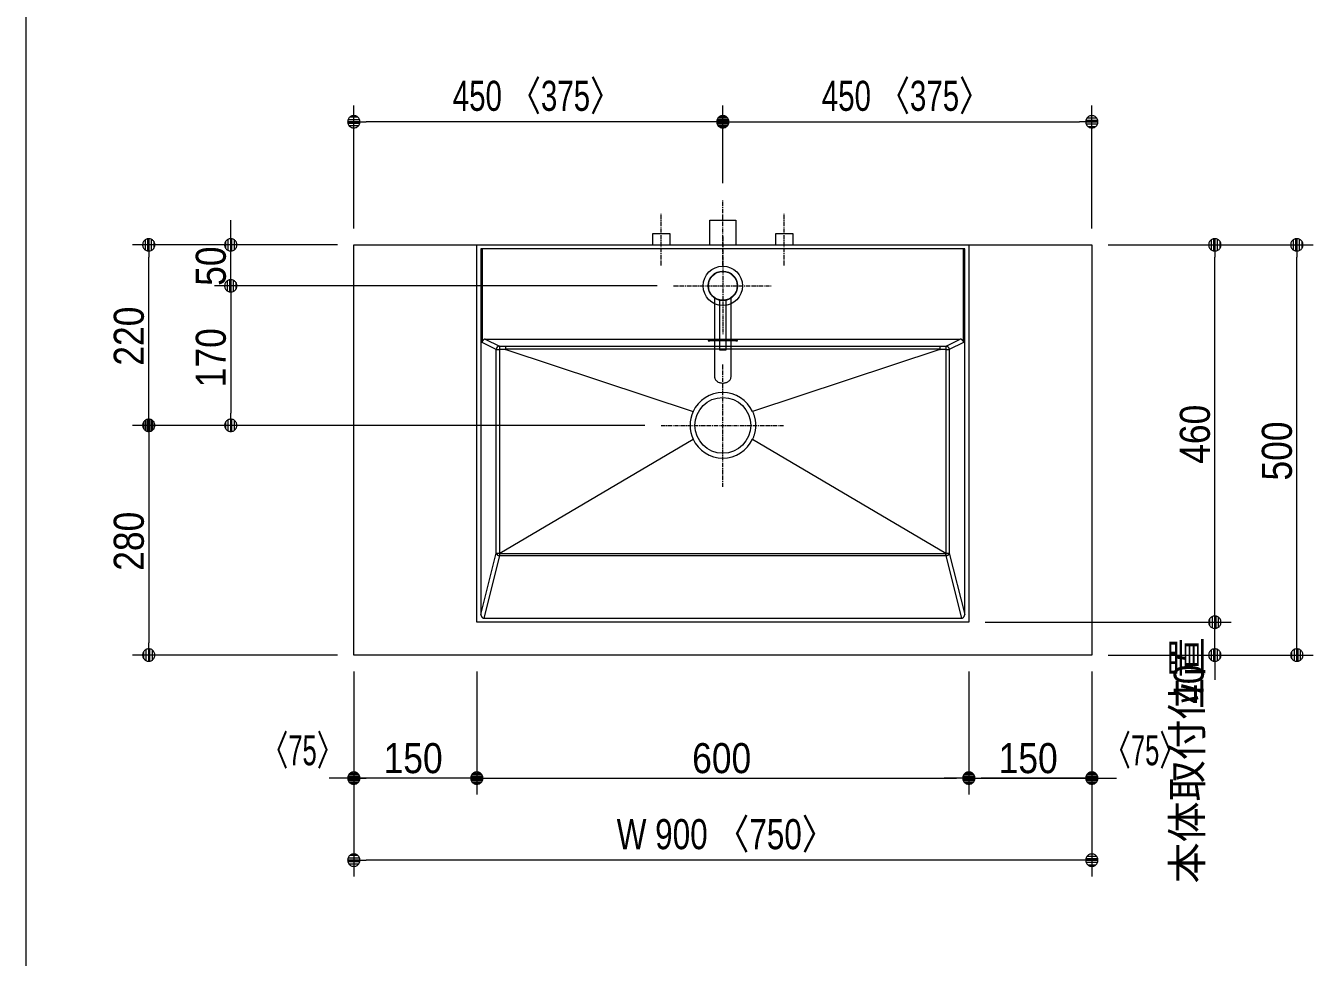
# Model space of a CAD drawing. Units: millimetres, scale not verified. Extents: x -6062 to 6062, y -3045 to 3045.
# Drawn here: x -3018 to -1448, y -738 to 397 of the extents above; entities that cross this region are included whole.
import ezdxf
from ezdxf.enums import TextEntityAlignment as Align

# ---------------------------------------------------------------- set-up
doc = ezdxf.new("R2010")
doc.units = ezdxf.units.MM
doc.header["$LTSCALE"] = 20
doc.linetypes.add('CHAIN1', pattern=[8, 5, -1, 1, -1])
for name, color, linetype, lineweight in [('0-0_1図面枠', 7, 'Continuous', 9), ('0-1_5ボウル・キャビネット', 7, 'Continuous', 9), ('0-2_2寸法-2', 7, 'Continuous', 9), ('0-3_0', 7, 'Continuous', 9), ('0-4_2寸法-1', 7, 'Continuous', 9), ('0-7_4給排水', 7, 'Continuous', 9)]:
    doc.layers.add(name, color=color, linetype=linetype, lineweight=lineweight)
doc.styles.add('ＭＳ Ｐゴシック', font='')
doc.styles.get('ＭＳ Ｐゴシック').set_extended_font_data('MS PGothic')

# ---------------------------------------------------------------- blocks, each defined once
blk = doc.blocks.new('_Dot')
at = {"layer": '0-3_0'}
for p, q in [((-10, 0), (-20, 0)), ((9.78, 2), (-9.78, 2)), ((7.99, 6), (-7.99, 6)), ((9.16, -3.98), (-9.16, -3.98)), ((6, -7.98), (-6, -7.98))]:
    blk.add_line(p, q, dxfattribs=at)
for points in [[(10, 0), (9.92, 1.25), (9.69, 2.49), (9.3, 3.68), (8.76, 4.82), (8.09, 5.88), (7.29, 6.85), (6.37, 7.71), (5.36, 8.44), (4.26, 9.05), (3.09, 9.51), (1.87, 9.82), (0.63, 9.98), (-0.63, 9.98), (-1.87, 9.82), (-3.09, 9.51), (-4.26, 9.05), (-5.36, 8.44), (-6.37, 7.71), (-7.29, 6.85), (-8.09, 5.88), (-8.76, 4.82), (-9.3, 3.68), (-9.69, 2.49), (-9.92, 1.25), (-10, 0), (0, 0)], [(-10, 0), (-9.92, -1.25), (-9.69, -2.49), (-9.3, -3.68), (-8.76, -4.82), (-8.09, -5.88), (-7.29, -6.85), (-6.37, -7.71), (-5.36, -8.44), (-4.26, -9.05), (-3.09, -9.51), (-1.87, -9.82), (-0.63, -9.98), (0.63, -9.98), (1.87, -9.82), (3.09, -9.51), (4.26, -9.05), (5.36, -8.44), (6.37, -7.71), (7.29, -6.85), (8.09, -5.88), (8.76, -4.82), (9.3, -3.68), (9.69, -2.49), (9.92, -1.25), (10, 0), (0, 0)]]:
    blk.add_lwpolyline(points, close=True, dxfattribs=at)
blk = doc.blocks.new('グループ-8')
at = {"layer": '0-1_5ボウル・キャビネット'}
for p, q in [((-1700, 2500), (-13500, 2500)), ((-13500, 2500), (-13500, -6412.1)), ((-13471.8, 2500), (-13471.8, 220.9)), ((-1728.2, 220.9), (-1728.2, 2500)), ((-1700, -6412.1), (-1700, 2500)), ((-13471.7, 223.7), (-13471.8, 220.9)), ((-13123.3, 48), (-13471.8, 220.9)), ((-13391.8, 300), (-1808.2, 300)), ((-13391.8, 300), (-13044.6, 127.7)), ((-12889, 47.6), (-8326.5, -1465.1)), ((-7923.9, 258), (-7920, 258)), ((-7920, 272), (-7280, 272)), ((-7920, 272), (-7920, 258)), ((-7280, 258), (-7920, 258)), ((-2311, 47.6), (-6873.5, -1465.1)), ((-1728.2, 220.9), (-2076.7, 48)), ((-1805.4, 299.9), (-1808.2, 300)), ((-13038.6, -4916.1), (-8326.5, -2134.9)), ((-6866.5, -2119.1), (-6873.5, -2134.9)), ((-6873.5, -2134.9), (-2161.4, -4916.1)), ((-13500, -6412.1), (-13123.3, -4916.3)), ((-13044.6, -4981.9), (-13426.9, -6500)), ((-13047.2, -4916.4), (-13038.6, -4916.1)), ((-13041.3, -4981.8), (-13044.6, -4981.9)), ((-2161.4, -4916.1), (-2152.8, -4916.4)), ((-2155.4, -4981.9), (-2158.7, -4981.8)), ((-1773.1, -6500), (-2155.4, -4981.9)), ((-2076.7, -4916.3), (-1700, -6412.1)), ((-13429.6, -6499.9), (-13426.9, -6500)), ((-13426.9, -6500), (-1773.1, -6500)), ((-1700.1, -6415.3), (-1700, -6412.1))]:
    blk.add_line(p, q, dxfattribs=at)
at = {"layer": '0-1_5ボウル・キャビネット', "linetype": 'CHAIN1'}
for p, q in [((-7600, -3300), (-7600, -300)), ((-9100, -1800), (-6100, -1800))]:
    blk.add_line(p, q, dxfattribs=at)
at = {"layer": '0-1_5ボウル・キャビネット'}
blk.add_lwpolyline([(-13600, 2600), (-1600, 2600), (-1600, -6600), (-13600, -6600)], close=True, dxfattribs=at)
for points in [[(-13391.8, 300), (-13394.6, 299.9), (-13397.5, 299.7), (-13400.3, 299.4), (-13403.1, 299), (-13405.9, 298.4), (-13408.6, 297.7), (-13411.4, 296.9), (-13414.1, 295.9), (-13416.9, 294.8), (-13419.6, 293.6), (-13422.3, 292.3), (-13425, 290.8), (-13427.7, 289.2), (-13430.3, 287.5), (-13433, 285.7), (-13435.6, 283.7), (-13438.2, 281.6), (-13440.9, 279.4), (-13443.5, 277), (-13446, 274.5), (-13448.5, 272), (-13450.9, 269.4), (-13453.2, 266.8), (-13455.3, 264.2), (-13457.3, 261.6), (-13459.2, 259), (-13460.9, 256.4), (-13462.5, 253.7), (-13464, 251.1), (-13465.3, 248.4), (-13466.6, 245.7), (-13467.7, 243), (-13468.6, 240.3), (-13469.5, 237.6), (-13470.2, 234.8), (-13470.8, 232.1), (-13471.2, 229.3), (-13471.5, 226.5), (-13471.7, 223.7)], [(-13123.3, -4916.3), (-13123.3, -3615.4), (-13123.3, -2314.5), (-13123.3, 48)], [(-13123.3, 48), (-13119.9, 48), (-13114.2, 48), (-13106.5, 48), (-13097, 48), (-13086, 48), (-13073.8, 48), (-13060.8, 48), (-13047.2, 48)], [(-13047.2, 48), (-13047.2, -112), (-13047.3, -752), (-13047.3, -3312), (-13047.3, -3615.4), (-13047.2, -4916.4)], [(-12889, 47.6), (-12968.1, 47.8), (-13007.7, 47.9), (-13047.2, 48)], [(-13044.6, 127.7), (-12972.1, 127.5), (-12899.7, 127.3)], [(-2298.9, 55.5), (-2447, 55.6), (-3087, 56), (-5647, 57.9), (-8207, 58.6), (-10608.9, 57.1), (-12901.1, 55.5)], [(-12901.1, 55.5), (-12900.9, 54.5), (-12900.2, 53.3), (-12898.2, 51.7), (-12889, 47.6)], [(-12899.7, 127.3), (-10608.8, 127.2), (-7600, 127.1), (-6095.6, 127.1), (-3086.8, 127.3), (-2300.3, 127.3)], [(-7920, 272), (-7923.9, 272), (-7927.6, 271.9), (-7931.1, 271.8), (-7934.4, 271.7), (-7937.5, 271.6), (-7940.4, 271.4), (-7943.1, 271.1), (-7945.6, 270.9), (-7947.9, 270.6), (-7950, 270.3), (-7951.9, 269.9), (-7953.6, 269.5), (-7955.1, 269), (-7956.4, 268.6), (-7957.5, 268.1), (-7958.4, 267.5), (-7959.1, 266.9), (-7959.6, 266.3), (-7959.9, 265.7), (-7960, 265), (-7959.9, 264.3), (-7959.6, 263.7), (-7959.1, 263.1), (-7958.4, 262.5), (-7957.5, 261.9), (-7956.4, 261.4), (-7955.1, 261), (-7953.6, 260.5), (-7951.9, 260.1), (-7950, 259.8), (-7947.9, 259.4), (-7945.6, 259.1), (-7943.1, 258.9), (-7940.4, 258.6), (-7937.5, 258.4), (-7934.4, 258.3), (-7931.1, 258.2), (-7927.6, 258.1), (-7923.9, 258)], [(-7280, 272), (-7280, 258), (-7276.1, 258), (-7272.4, 258.1), (-7268.9, 258.2), (-7265.6, 258.3), (-7262.5, 258.4), (-7259.6, 258.6), (-7256.9, 258.9), (-7254.4, 259.1), (-7252.1, 259.4), (-7250, 259.8), (-7248.1, 260.1), (-7246.4, 260.5), (-7244.9, 261), (-7243.6, 261.4), (-7242.5, 261.9), (-7241.6, 262.5), (-7240.9, 263.1), (-7240.4, 263.7), (-7240.1, 264.3), (-7240, 265), (-7240.1, 265.7), (-7240.4, 266.3), (-7240.9, 266.9), (-7241.6, 267.5), (-7242.5, 268.1), (-7243.6, 268.6), (-7244.9, 269), (-7246.4, 269.5), (-7248.1, 269.9), (-7250, 270.3), (-7252.1, 270.6), (-7254.4, 270.9), (-7256.9, 271.1), (-7259.6, 271.4), (-7262.5, 271.6), (-7265.6, 271.7), (-7268.9, 271.8), (-7272.4, 271.9)], [(-7272.4, 271.9), (-7276.1, 272), (-7280, 272)], [(-2311, 47.6), (-2306.4, 49.3), (-2303.4, 50.7), (-2300.5, 52.6), (-2299.6, 53.7), (-2299.1, 54.7), (-2298.9, 55.5)], [(-2152.8, 48), (-2231.9, 47.8), (-2271.4, 47.7), (-2311, 47.6)], [(-2300.3, 127.3), (-2227.9, 127.5), (-2155.4, 127.7), (-1808.2, 300)], [(-2152.8, -4916.4), (-2152.8, -4756.4), (-2152.7, -4116.4), (-2152.7, -1556.4), (-2152.7, -1252.9), (-2152.8, 48)], [(-2152.8, 48), (-2139.2, 48), (-2126.2, 48), (-2114, 48), (-2103, 48), (-2093.5, 48), (-2085.8, 48), (-2080.1, 48), (-2076.7, 48)], [(-2076.7, 48), (-2076.7, -1252.9), (-2076.7, -2553.8), (-2076.7, -4916.3)], [(-1728.2, 220.9), (-1728.3, 223.7), (-1728.5, 226.5), (-1728.8, 229.3), (-1729.2, 232.1), (-1729.8, 234.8), (-1730.5, 237.6), (-1731.4, 240.3), (-1732.3, 243), (-1733.4, 245.7), (-1734.7, 248.4), (-1736, 251.1), (-1737.5, 253.7), (-1739.1, 256.4), (-1740.8, 259), (-1742.7, 261.6), (-1744.7, 264.2), (-1746.8, 266.8), (-1749.1, 269.4), (-1751.5, 272), (-1754, 274.5), (-1756.5, 277), (-1759.1, 279.4), (-1761.8, 281.6), (-1764.4, 283.7), (-1767, 285.7), (-1769.7, 287.5), (-1772.3, 289.2), (-1775, 290.8), (-1777.7, 292.3), (-1780.4, 293.6), (-1783.1, 294.8), (-1785.9, 295.9), (-1788.6, 296.9), (-1791.4, 297.7), (-1794.1, 298.4), (-1796.9, 299), (-1799.7, 299.4), (-1802.5, 299.7), (-1805.4, 299.9)], [(-6873.5, -1465.1), (-6866.5, -1480.9), (-6859.9, -1496.8), (-6853.7, -1512.8), (-6847.8, -1528.9), (-6842.2, -1545), (-6837.1, -1561.3), (-6832.2, -1577.7), (-6827.8, -1594.2), (-6823.7, -1610.8), (-6819.9, -1627.5), (-6816.5, -1644.3), (-6813.5, -1661.2), (-6810.8, -1678.2), (-6808.5, -1695.3), (-6806.5, -1712.5), (-6804.9, -1729.8), (-6803.7, -1747.2), (-6802.8, -1764.7), (-6802.3, -1782.3), (-6802.1, -1800), (-6802.3, -1817.7), (-6802.8, -1835.3), (-6803.7, -1852.8), (-6804.9, -1870.2), (-6806.5, -1887.5), (-6808.5, -1904.7), (-6810.8, -1921.8), (-6813.5, -1938.8), (-6816.5, -1955.7), (-6819.9, -1972.5), (-6823.7, -1989.2), (-6827.8, -2005.8), (-6832.2, -2022.3), (-6837.1, -2038.7), (-6842.2, -2055), (-6847.8, -2071.1), (-6853.7, -2087.2), (-6859.9, -2103.2), (-6866.5, -2119.1)], [(-13123.3, -4916.3), (-13119.9, -4916.3), (-13114.2, -4916.3), (-13106.5, -4916.3), (-13097, -4916.3), (-13086, -4916.4), (-13073.8, -4916.4), (-13060.8, -4916.4), (-13047.2, -4916.4)], [(-13042.5, -4920.8), (-12886.4, -4920.8), (-12246.4, -4920.9), (-9686.4, -4921.2), (-5920, -4921.3), (-4656.5, -4921.1), (-2157.5, -4920.8)], [(-2158.7, -4981.8), (-4656.5, -4981.6), (-7600, -4981.5), (-10543.5, -4981.6), (-13041.3, -4981.8)], [(-2152.8, -4916.4), (-2139.2, -4916.4), (-2126.2, -4916.4), (-2114, -4916.4), (-2103, -4916.3), (-2093.5, -4916.3), (-2085.8, -4916.3), (-2080.1, -4916.3), (-2076.7, -4916.3)], [(-13500, -6412.1), (-13499.9, -6415.3), (-13499.8, -6418.5), (-13499.5, -6421.7), (-13499.1, -6424.9), (-13498.6, -6428.1), (-13497.9, -6431.2), (-13497.2, -6434.3), (-13496.3, -6437.4), (-13495.3, -6440.4), (-13494.2, -6443.4), (-13493, -6446.4), (-13491.7, -6449.4), (-13490.3, -6452.4), (-13488.7, -6455.3), (-13487.1, -6458.2), (-13485.3, -6461.1), (-13483.4, -6463.9), (-13481.4, -6466.8), (-13479.2, -6469.6), (-13477, -6472.3), (-13474.7, -6475), (-13472.3, -6477.6), (-13470, -6480), (-13467.6, -6482.3), (-13465.2, -6484.4), (-13462.8, -6486.4), (-13460.4, -6488.3), (-13457.9, -6490), (-13455.4, -6491.6), (-13452.9, -6493.1), (-13450.4, -6494.4), (-13447.9, -6495.6), (-13445.3, -6496.6), (-13442.8, -6497.5), (-13440.2, -6498.3), (-13437.5, -6498.9), (-13434.9, -6499.4), (-13432.2, -6499.7), (-13429.6, -6499.9)], [(-1773.1, -6500), (-1770.4, -6499.9), (-1767.8, -6499.7), (-1765.1, -6499.4), (-1762.5, -6498.9), (-1759.8, -6498.3), (-1757.2, -6497.5), (-1754.7, -6496.6), (-1752.1, -6495.6), (-1749.6, -6494.4), (-1747.1, -6493.1), (-1744.6, -6491.6), (-1742.1, -6490), (-1739.6, -6488.3), (-1737.2, -6486.4), (-1734.8, -6484.4), (-1732.4, -6482.3), (-1730, -6480), (-1727.7, -6477.6), (-1725.3, -6475), (-1723, -6472.3), (-1720.8, -6469.6), (-1718.6, -6466.8), (-1716.6, -6463.9), (-1714.7, -6461.1), (-1712.9, -6458.2), (-1711.3, -6455.3), (-1709.7, -6452.4), (-1708.3, -6449.4), (-1707, -6446.4), (-1705.8, -6443.4), (-1704.7, -6440.4), (-1703.7, -6437.4), (-1702.8, -6434.3), (-1702.1, -6431.2), (-1701.4, -6428.1), (-1700.9, -6424.9), (-1700.5, -6421.7), (-1700.2, -6418.5), (-1700.1, -6415.3)]]:
    blk.add_lwpolyline(points, dxfattribs=at)
for centre, radius in [((-7600, 1600), 360), ((-7600, -1800), 680)]:
    blk.add_circle(centre, radius, dxfattribs=at)
for centre, radius, start, end in [((-13042.7, 47.1), 80.7, 91.34042, 179.31825), ((-12321.3, 63.6), 726.1, 174.9304, 181.22581), ((-11784.9, 70.6), 1116.3, 177.08904, 180.77471), ((-3415.1, 70.6), 1116.3, 359.22529, 2.91096), ((-2878.7, 63.6), 726.1, 358.77419, 5.0696), ((-2157.3, 47.1), 80.7, 0.68175, 88.65958), ((-7600, -1800), 800, 24.74511, 155.25489), ((-7600, -1800), 800, 155.25489, 204.74511), ((-7600, -1800), 800, 204.74511, 335.25489), ((-13042.2, -4898.9), 83, 192.12748, 268.36591), ((-11505, -4886.3), 1542.5, 181.11697, 183.55327), ((-13036.5, -4922), 6.16, 109.6214, 169.07682), ((-10424.2, -4896.2), 2618.4, 180.53871, 181.87426), ((-2163.8, -4922.2), 6.52, 12.72102, 68.58076), ((-4775.8, -4896.2), 2618.4, 358.12574, 359.46129), ((-3695, -4886.3), 1542.5, 356.44673, 358.88303), ((-2157.8, -4898.9), 83, 271.63409, 347.87252)]:
    blk.add_arc(centre, radius, start, end, dxfattribs=at)
blk = doc.blocks.new('グループ-15')
at = {"layer": '0-7_4給排水', "linetype": 'CHAIN1'}
blk.add_line((-7600, 2100), (-7600, 3700), dxfattribs=at)
at = {"layer": '0-7_4給排水'}
blk.add_lwpolyline([(-7920, 2600), (-7920, 3200), (-7280, 3200), (-7280, 2600)], dxfattribs=at)
blk = doc.blocks.new('グループ-21')
at = {"layer": '0-7_4給排水', "linetype": 'CHAIN1'}
for p, q in [((-7600, 2800), (-7600, 400)), ((-8800, 1600), (-6400, 1600))]:
    blk.add_line(p, q, dxfattribs=at)
at = {"layer": '0-7_4給排水'}
for points in [[(-7800, 1312.8), (-7800, -617.1), (-7799.2, -630.8), (-7796.7, -645), (-7792.3, -659.2), (-7786, -673.5), (-7777.7, -687.4), (-7767.4, -700.9), (-7755.3, -713.6), (-7741.4, -725.4), (-7726.1, -736), (-7709.4, -745.3), (-7691.9, -753.2), (-7673.6, -759.5), (-7655, -764.4), (-7636.4, -767.7), (-7618, -769.7), (-7600, -770.3), (-7582, -769.7), (-7563.6, -767.7), (-7545, -764.4), (-7526.4, -759.5), (-7508.1, -753.2), (-7490.6, -745.3), (-7473.9, -736), (-7458.6, -725.4), (-7444.7, -713.6), (-7432.6, -700.9), (-7422.3, -687.4), (-7414, -673.5), (-7407.7, -659.2), (-7403.3, -645), (-7400.8, -630.8), (-7400, -617.1), (-7400, 1312.8)], [(-7680, 1259.3), (-7680, 40), (-7520, 40), (-7520, 1259.3)]]:
    blk.add_lwpolyline(points, dxfattribs=at)
for radius in [480, 350]:
    blk.add_circle((-7600, 1600), radius, dxfattribs=at)
blk = doc.blocks.new('止水栓_平面_W75')
at = {"layer": '0-7_4給排水', "linetype": 'CHAIN1'}
for p, q in [((-1500, -500), (-1500, 780)), ((1500, -500), (1500, 780))]:
    blk.add_line(p, q, dxfattribs=at)
at = {"layer": '0-7_4給排水'}
for points in [[(-1710, 0), (-1710, 280), (-1290, 280), (-1290, 0)], [(1290, 0), (1290, 280), (1710, 280), (1710, 0)]]:
    blk.add_lwpolyline(points, dxfattribs=at)

msp = doc.modelspace()

# ---------------------------------------------------------------- linework, layer by layer
at = {"layer": '0-0_1図面枠'}
msp.add_line((-3017.5, 1750), (-3017.5, -2420), dxfattribs=at)
at = {"layer": '0-1_5ボウル・キャビネット'}
msp.add_lwpolyline([(-2617.5, 130), (-1717.5, 130), (-1717.5, -370), (-2617.5, -370)], close=True, dxfattribs=at)
at = {"layer": '0-2_2寸法-2'}
for p, q in [((-1567.5, -314.99), (-1567.5, -299.99)), ((-1847.5, -330), (-1547.5, -330)), ((-1567.5, -370), (-1567.5, -330)), ((-1697.5, -370), (-1547.5, -370)), ((-2617.5, -390), (-2617.5, -540)), ((-2467.5, -390), (-2467.5, -540)), ((-1867.5, -390), (-1867.5, -540)), ((-1717.5, -390), (-1717.5, -540)), ((-1567.5, -385.01), (-1567.5, -400.01)), ((-2632.51, -520), (-2647.51, -520)), ((-2467.5, -520), (-2617.5, -520)), ((-2452.49, -520), (-2437.49, -520)), ((-1882.51, -520), (-1897.51, -520)), ((-1867.5, -520), (-1717.5, -520)), ((-1702.49, -520), (-1687.49, -520))]:
    msp.add_line(p, q, dxfattribs=at)
at = {"layer": '0-4_2寸法-1'}
for p, q in [((-2617.5, 150), (-2617.5, 300)), ((-2167.5, 205), (-2167.5, 300)), ((-2167.5, 205), (-2167.5, 300)), ((-1717.5, 150), (-1717.5, 300)), ((-2182.51, 280), (-2602.49, 280)), ((-2152.49, 280), (-1732.51, 280)), ((-2767.5, 145.01), (-2767.5, 160.01)), ((-2787.5, 130), (-2887.5, 130)), ((-2637.5, 130), (-2787.5, 130)), ((-2767.5, 80), (-2767.5, 130)), ((-1697.5, 130), (-1547.5, 130)), ((-1547.5, 130), (-1447.5, 130)), ((-2867.5, -74.99), (-2867.5, 114.99)), ((-1567.5, -314.99), (-1567.5, 114.99)), ((-1467.5, -354.99), (-1467.5, 114.99)), ((-2247.5, 80), (-2787.5, 80)), ((-2247.5, 80), (-2787.5, 80)), ((-2767.5, 64.99), (-2767.5, 49.99)), ((-2767.5, 64.99), (-2767.5, -74.99)), ((-2787.5, -90), (-2887.5, -90)), ((-2787.5, -90), (-2887.5, -90)), ((-2262.5, -90), (-2787.5, -90)), ((-2867.5, -105.01), (-2867.5, -354.99)), ((-1847.5, -330), (-1547.5, -330)), ((-2637.5, -370), (-2887.5, -370)), ((-1547.5, -370), (-1447.5, -370)), ((-2617.5, -390), (-2617.5, -540)), ((-2467.5, -390), (-2467.5, -540)), ((-2467.5, -390), (-2467.5, -540)), ((-1867.5, -390), (-1867.5, -540)), ((-1867.5, -390), (-1867.5, -540)), ((-1717.5, -390), (-1717.5, -540)), ((-2482.51, -520), (-2602.49, -520)), ((-2452.49, -520), (-1882.51, -520)), ((-1732.51, -520), (-1852.49, -520)), ((-2617.5, -540), (-2617.5, -640)), ((-1717.5, -540), (-1717.5, -640)), ((-1732.51, -620), (-2602.49, -620))]:
    msp.add_line(p, q, dxfattribs=at)

# ---------------------------------------------------------------- block references
at = {"layer": '0-1_5ボウル・キャビネット', "xscale": 0.05, "yscale": 0.05}
msp.add_blockref('グループ-8', (-1787.5, 0), dxfattribs=at)
at = {"layer": '0-2_2寸法-2', "xscale": 0.7503418, "yscale": 0.7503418}
for p, rotation in [((-1567.5, -330), 270), ((-1567.5, -370), 90), ((-2467.5, -520), 180), ((-1717.5, -520), 180)]:
    msp.add_blockref('_Dot', p, dxfattribs=dict(at, rotation=rotation))
for p in [(-2617.5, -520), (-1867.5, -520)]:
    msp.add_blockref('_Dot', p, dxfattribs=at)
at = {"layer": '0-4_2寸法-1', "xscale": 0.7503418, "yscale": 0.7503418}
for p, rotation in [((-2617.5, 280), 180), ((-2167.5, 280), 180), ((-2767.5, 130), 270), ((-2867.5, 130), 90), ((-1567.5, 130), 90), ((-1467.5, 130), 90), ((-2767.5, 80), 90), ((-2767.5, 80), 90), ((-2867.5, -90), 270), ((-2767.5, -90), 270), ((-2867.5, -90), 90), ((-1567.5, -330), 270), ((-2867.5, -370), 270), ((-1467.5, -370), 270), ((-2617.5, -520), 180), ((-2467.5, -520), 180), ((-1867.5, -520), 180), ((-2617.5, -620), 180)]:
    msp.add_blockref('_Dot', p, dxfattribs=dict(at, rotation=rotation))
for p in [(-2167.5, 280), (-1717.5, 280), (-2467.5, -520), (-1867.5, -520), (-1717.5, -520), (-1717.5, -620)]:
    msp.add_blockref('_Dot', p, dxfattribs=at)
at = {"layer": '0-7_4給排水', "xscale": 0.05, "yscale": 0.05}
for name, p in [('グループ-15', (-1787.5, 0)), ('止水栓_平面_W75', (-2167.5, 130)), ('グループ-21', (-1787.5, 0))]:
    msp.add_blockref(name, p, dxfattribs=at)

# ---------------------------------------------------------------- texts
at = {"layer": '0-2_2寸法-2', "style": 'ＭＳ Ｐゴシック'}
msp.add_text('本体取付位置', height=36.66, rotation=90, dxfattribs=at).set_placement((-1572.19, -648.35), align=Align.BOTTOM_LEFT)
at = {"layer": '0-2_2寸法-2', "style": 'ＭＳ Ｐゴシック', "width": 0.9}
msp.add_text('40', height=36.66, rotation=90, dxfattribs=at).set_placement((-1569.98, -429.59), align=Align.BOTTOM_LEFT)
at = {"layer": '0-2_2寸法-2', "style": 'ＭＳ Ｐゴシック', "width": 0.65}
for p in [(-2729.85, -515.31), (-1702.37, -515.31)]:
    msp.add_text('〈75〉', height=36.66, dxfattribs=at).set_placement(p, align=Align.BOTTOM_LEFT)
at = {"layer": '0-4_2寸法-1', "style": 'ＭＳ Ｐゴシック'}
for s, height, width, p in [('450 〈375〉', 36.66, 0.75, (-2496.82, 282.35)), ('450 〈375〉', 36.66, 0.75, (-2046.82, 282.35)), ('150', 36.66, 0.9, (-2581.11, -524.96)), ('600', 36.66, 0.9, (-2204.88, -524.96)), ('150', 36.66, 0.9, (-1831.11, -524.96)), ('W 900 〈750〉', 36.69, 0.8, (-2296.89, -617.65))]:
    msp.add_text(s, height=height, dxfattribs=dict(at, width=width)).set_placement(p, align=Align.BOTTOM_LEFT)
at = {"layer": '0-4_2寸法-1', "style": 'ＭＳ Ｐゴシック', "width": 0.9}
for s, p in [('50', (-2762.54, 80.02)), ('220', (-2862.54, -17.28)), ('170', (-2762.54, -43.61)), ('460', (-1562.54, -136.89)), ('500', (-1462.54, -157.28)), ('280', (-2862.54, -267.28))]:
    msp.add_text(s, height=36.66, rotation=90, dxfattribs=at).set_placement(p, align=Align.BOTTOM_LEFT)

doc.saveas('drawing.dxf')
